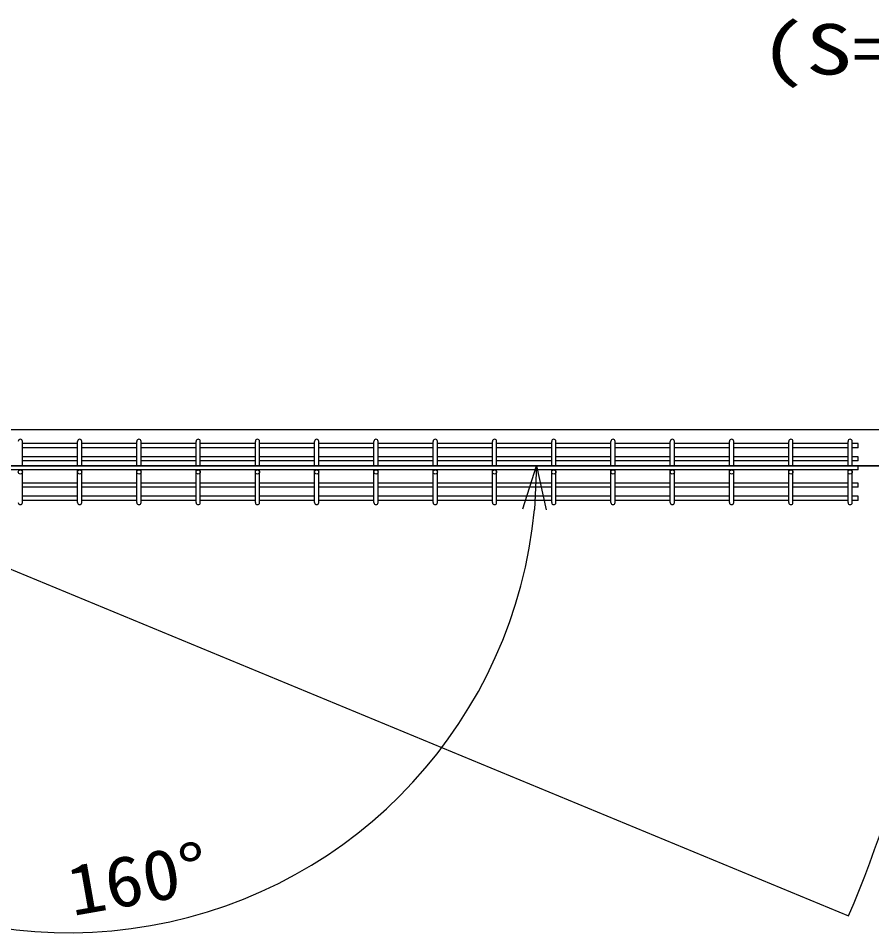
# Model space of a CAD drawing. Units: millimetres, scale not verified. Extents: x -6299 to 6301, y -4454 to 4456.
# Drawn here: x 873 to 1604, y 2670 to 3454 of the extents above; entities that cross this region are included whole.
import ezdxf
from ezdxf.enums import TextEntityAlignment as Align

# ---------------------------------------------------------------- set-up
doc = ezdxf.new("R2010")
doc.units = ezdxf.units.MM
doc.header["$LTSCALE"] = 20
doc.layers.add('0-0_D-TITLE', color=7, linetype='Continuous')
doc.layers.add('0-2_0', color=4, linetype='Continuous', lineweight=25)
doc.layers.add('0-E_LAYER05', color=4, linetype='Continuous', lineweight=25)
doc.styles.add('ＭＳ ゴシック', font='')
doc.styles.get('ＭＳ ゴシック').set_extended_font_data('MS Gothic')

# ---------------------------------------------------------------- blocks, each defined once
blk = doc.blocks.new('_Open30')
at = {"layer": '0-2_0', "color": 2}
blk.add_line((0, 0), (-20, 0), dxfattribs=at)
blk.add_lwpolyline([(-20, 5.36), (0, 0), (-20, -5.36)], dxfattribs=at)

msp = doc.modelspace()

# ---------------------------------------------------------------- linework, layer by layer
at = {"layer": '0-2_0', "color": 7}
for p, q in [((788.69, 3101.45), (1620.2, 3101.45)), ((788.69, 3070.45), (1620.2, 3070.45)), ((1620.2, 3070.45), (788.69, 3070.45)), ((730.49, 3037.65), (1583.81, 2684.87))]:
    msp.add_line(p, q, dxfattribs=at)
at = {"layer": '0-2_0', "color": 3}
msp.add_line((816.68, 3070.45), (1592.21, 3070.45), dxfattribs=at)
for centre in [(874.45, 3065.05), (925.21, 3065.05), (975.98, 3065.05), (1026.75, 3065.05), (1077.52, 3065.05), (1128.29, 3065.05), (1179.06, 3065.05), (1229.83, 3065.05), (1280.6, 3065.05), (1331.37, 3065.05), (1382.14, 3065.05), (1432.91, 3065.05), (1483.68, 3065.05), (1534.45, 3065.05), (1585.21, 3065.05)]:
    msp.add_circle(centre, 1.8, dxfattribs=at)
at = {"layer": '0-2_0', "color": 7}
msp.add_arc((734.49, 3053.25), 925.77, 336.5516, 0.66843, dxfattribs=at)
at = {"layer": '0-2_0', "color": 2}
msp.add_arc((916.51, 3070.45), 400.04, 205.37294, 354.62706, dxfattribs=at)
at = {"layer": '0-E_LAYER05', "color": 3}
for p, q in [((876.25, 3070.45), (876.25, 3091.25)), ((923.41, 3089.45), (876.25, 3089.45)), ((923.41, 3070.45), (923.41, 3091.25)), ((927.01, 3070.45), (927.01, 3091.25)), ((974.18, 3089.45), (927.01, 3089.45)), ((974.18, 3070.45), (974.18, 3091.25)), ((977.78, 3070.45), (977.78, 3091.25)), ((1024.95, 3089.45), (977.78, 3089.45)), ((1024.95, 3070.45), (1024.95, 3091.25)), ((1028.55, 3070.45), (1028.55, 3091.25)), ((1075.72, 3089.45), (1028.55, 3089.45)), ((1075.72, 3070.45), (1075.72, 3091.25)), ((1079.32, 3070.45), (1079.32, 3091.25)), ((1126.49, 3089.45), (1079.32, 3089.45)), ((1126.49, 3070.45), (1126.49, 3091.25)), ((1130.09, 3070.45), (1130.09, 3091.25)), ((1177.26, 3089.45), (1130.09, 3089.45)), ((1177.26, 3070.45), (1177.26, 3091.25)), ((1180.86, 3070.45), (1180.86, 3091.25)), ((1228.03, 3089.45), (1180.86, 3089.45)), ((1228.03, 3070.45), (1228.03, 3091.25)), ((1231.63, 3070.45), (1231.63, 3091.25)), ((1278.8, 3089.45), (1231.63, 3089.45)), ((1278.8, 3070.45), (1278.8, 3091.25)), ((1282.4, 3070.45), (1282.4, 3091.25)), ((1329.57, 3089.45), (1282.4, 3089.45)), ((1329.57, 3070.45), (1329.57, 3091.25)), ((1333.17, 3070.45), (1333.17, 3091.25)), ((1380.34, 3089.45), (1333.17, 3089.45)), ((1380.34, 3070.45), (1380.34, 3091.25)), ((1383.94, 3070.45), (1383.94, 3091.25)), ((1431.11, 3089.45), (1383.94, 3089.45)), ((1431.11, 3070.45), (1431.11, 3091.25)), ((1434.71, 3070.45), (1434.71, 3091.25)), ((1481.88, 3089.45), (1434.71, 3089.45)), ((1481.88, 3070.45), (1481.88, 3091.25)), ((1485.48, 3070.45), (1485.48, 3091.25)), ((1532.65, 3089.45), (1485.48, 3089.45)), ((1532.65, 3070.45), (1532.65, 3091.25)), ((1536.25, 3070.45), (1536.25, 3091.25)), ((1583.41, 3089.45), (1536.25, 3089.45)), ((1583.41, 3070.45), (1583.41, 3091.25)), ((1587.01, 3070.45), (1587.01, 3091.25)), ((1592.21, 3089.45), (1587.01, 3089.45)), ((1592.21, 3085.85), (1592.21, 3089.45)), ((923.41, 3085.85), (876.25, 3085.85)), ((923.41, 3078.15), (876.25, 3078.15)), ((974.18, 3085.85), (927.01, 3085.85)), ((974.18, 3078.15), (927.01, 3078.15)), ((1024.95, 3085.85), (977.78, 3085.85)), ((1024.95, 3078.15), (977.78, 3078.15)), ((1075.72, 3085.85), (1028.55, 3085.85)), ((1075.72, 3078.15), (1028.55, 3078.15)), ((1126.49, 3085.85), (1079.32, 3085.85)), ((1126.49, 3078.15), (1079.32, 3078.15)), ((1177.26, 3085.85), (1130.09, 3085.85)), ((1177.26, 3078.15), (1130.09, 3078.15)), ((1228.03, 3085.85), (1180.86, 3085.85)), ((1228.03, 3078.15), (1180.86, 3078.15)), ((1278.8, 3085.85), (1231.63, 3085.85)), ((1278.8, 3078.15), (1231.63, 3078.15)), ((1329.57, 3085.85), (1282.4, 3085.85)), ((1329.57, 3078.15), (1282.4, 3078.15)), ((1380.34, 3085.85), (1333.17, 3085.85)), ((1380.34, 3078.15), (1333.17, 3078.15)), ((1431.11, 3085.85), (1383.94, 3085.85)), ((1431.11, 3078.15), (1383.94, 3078.15)), ((1481.88, 3085.85), (1434.71, 3085.85)), ((1481.88, 3078.15), (1434.71, 3078.15)), ((1532.65, 3085.85), (1485.48, 3085.85)), ((1532.65, 3078.15), (1485.48, 3078.15)), ((1583.41, 3085.85), (1536.25, 3085.85)), ((1583.41, 3078.15), (1536.25, 3078.15)), ((1592.21, 3085.85), (1587.01, 3085.85)), ((1592.21, 3078.15), (1587.01, 3078.15)), ((1592.21, 3074.55), (1592.21, 3078.15)), ((923.41, 3074.55), (876.25, 3074.55)), ((974.18, 3074.55), (927.01, 3074.55)), ((1024.95, 3074.55), (977.78, 3074.55)), ((1075.72, 3074.55), (1028.55, 3074.55)), ((1126.49, 3074.55), (1079.32, 3074.55)), ((1177.26, 3074.55), (1130.09, 3074.55)), ((1228.03, 3074.55), (1180.86, 3074.55)), ((1278.8, 3074.55), (1231.63, 3074.55)), ((1329.57, 3074.55), (1282.4, 3074.55)), ((1380.34, 3074.55), (1333.17, 3074.55)), ((1431.11, 3074.55), (1383.94, 3074.55)), ((1481.88, 3074.55), (1434.71, 3074.55)), ((1532.65, 3074.55), (1485.48, 3074.55)), ((1583.41, 3074.55), (1536.25, 3074.55)), ((1592.21, 3074.55), (1587.01, 3074.55)), ((1592.21, 3066.85), (1592.21, 3070.45)), ((1592.21, 3066.85), (816.68, 3066.85)), ((876.25, 3038.85), (876.25, 3066.85)), ((923.41, 3038.85), (923.41, 3066.85)), ((927.01, 3038.85), (927.01, 3066.85)), ((974.18, 3038.85), (974.18, 3066.85)), ((977.78, 3038.85), (977.78, 3066.85)), ((1024.95, 3038.85), (1024.95, 3066.85)), ((1028.55, 3038.85), (1028.55, 3066.85)), ((1075.72, 3038.85), (1075.72, 3066.85)), ((1079.32, 3038.85), (1079.32, 3066.85)), ((1126.49, 3038.85), (1126.49, 3066.85)), ((1130.09, 3038.85), (1130.09, 3066.85)), ((1177.26, 3038.85), (1177.26, 3066.85)), ((1180.86, 3038.85), (1180.86, 3066.85)), ((1228.03, 3038.85), (1228.03, 3066.85)), ((1231.63, 3038.85), (1231.63, 3066.85)), ((1278.8, 3038.85), (1278.8, 3066.85)), ((1282.4, 3038.85), (1282.4, 3066.85)), ((1329.57, 3038.85), (1329.57, 3066.85)), ((1333.17, 3038.85), (1333.17, 3066.85)), ((1380.34, 3038.85), (1380.34, 3066.85)), ((1383.94, 3038.85), (1383.94, 3066.85)), ((1431.11, 3038.85), (1431.11, 3066.85)), ((1434.71, 3038.85), (1434.71, 3066.85)), ((1481.88, 3038.85), (1481.88, 3066.85)), ((1485.48, 3038.85), (1485.48, 3066.85)), ((1532.65, 3038.85), (1532.65, 3066.85)), ((1536.25, 3038.85), (1536.25, 3066.85)), ((1583.41, 3038.85), (1583.41, 3066.85)), ((1587.01, 3038.85), (1587.01, 3066.85)), ((923.41, 3055.55), (876.25, 3055.55)), ((974.18, 3055.55), (927.01, 3055.55)), ((1024.95, 3055.55), (977.78, 3055.55)), ((1075.72, 3055.55), (1028.55, 3055.55)), ((1126.49, 3055.55), (1079.32, 3055.55)), ((1177.26, 3055.55), (1130.09, 3055.55)), ((1228.03, 3055.55), (1180.86, 3055.55)), ((1278.8, 3055.55), (1231.63, 3055.55)), ((1329.57, 3055.55), (1282.4, 3055.55)), ((1380.34, 3055.55), (1333.17, 3055.55)), ((1431.11, 3055.55), (1383.94, 3055.55)), ((1481.88, 3055.55), (1434.71, 3055.55)), ((1532.65, 3055.55), (1485.48, 3055.55)), ((1583.41, 3055.55), (1536.25, 3055.55)), ((1592.21, 3055.55), (1587.01, 3055.55)), ((1592.21, 3051.95), (1592.21, 3055.55)), ((923.41, 3051.95), (876.25, 3051.95)), ((974.18, 3051.95), (927.01, 3051.95)), ((1024.95, 3051.95), (977.78, 3051.95)), ((1075.72, 3051.95), (1028.55, 3051.95)), ((1126.49, 3051.95), (1079.32, 3051.95)), ((1177.26, 3051.95), (1130.09, 3051.95)), ((1228.03, 3051.95), (1180.86, 3051.95)), ((1278.8, 3051.95), (1231.63, 3051.95)), ((1329.57, 3051.95), (1282.4, 3051.95)), ((1380.34, 3051.95), (1333.17, 3051.95)), ((1431.11, 3051.95), (1383.94, 3051.95)), ((1481.88, 3051.95), (1434.71, 3051.95)), ((1532.65, 3051.95), (1485.48, 3051.95)), ((1583.41, 3051.95), (1536.25, 3051.95)), ((1592.21, 3051.95), (1587.01, 3051.95)), ((923.41, 3044.25), (876.25, 3044.25)), ((923.41, 3040.65), (876.25, 3040.65)), ((974.18, 3044.25), (927.01, 3044.25)), ((974.18, 3040.65), (927.01, 3040.65)), ((1024.95, 3044.25), (977.78, 3044.25)), ((1024.95, 3040.65), (977.78, 3040.65)), ((1075.72, 3044.25), (1028.55, 3044.25)), ((1075.72, 3040.65), (1028.55, 3040.65)), ((1126.49, 3044.25), (1079.32, 3044.25)), ((1126.49, 3040.65), (1079.32, 3040.65)), ((1177.26, 3044.25), (1130.09, 3044.25)), ((1177.26, 3040.65), (1130.09, 3040.65)), ((1228.03, 3044.25), (1180.86, 3044.25)), ((1228.03, 3040.65), (1180.86, 3040.65)), ((1278.8, 3044.25), (1231.63, 3044.25)), ((1278.8, 3040.65), (1231.63, 3040.65)), ((1329.57, 3044.25), (1282.4, 3044.25)), ((1329.57, 3040.65), (1282.4, 3040.65)), ((1380.34, 3044.25), (1333.17, 3044.25)), ((1380.34, 3040.65), (1333.17, 3040.65)), ((1431.11, 3044.25), (1383.94, 3044.25)), ((1431.11, 3040.65), (1383.94, 3040.65)), ((1481.88, 3044.25), (1434.71, 3044.25)), ((1481.88, 3040.65), (1434.71, 3040.65)), ((1532.65, 3044.25), (1485.48, 3044.25)), ((1532.65, 3040.65), (1485.48, 3040.65)), ((1583.41, 3044.25), (1536.25, 3044.25)), ((1583.41, 3040.65), (1536.25, 3040.65)), ((1592.21, 3044.25), (1587.01, 3044.25)), ((1592.21, 3040.65), (1587.01, 3040.65)), ((1592.21, 3040.65), (1592.21, 3044.25))]:
    msp.add_line(p, q, dxfattribs=at)
for centre, start, end in [((874.45, 3091.25), 0, 180), ((925.21, 3091.25), 0, 180), ((975.98, 3091.25), 0, 180), ((1026.75, 3091.25), 0, 180), ((1077.52, 3091.25), 0, 180), ((1128.29, 3091.25), 0, 180), ((1179.06, 3091.25), 0, 180), ((1229.83, 3091.25), 0, 180), ((1280.6, 3091.25), 0, 180), ((1331.37, 3091.25), 0, 180), ((1382.14, 3091.25), 0, 180), ((1432.91, 3091.25), 0, 180), ((1483.68, 3091.25), 0, 180), ((1534.45, 3091.25), 0, 180), ((1585.21, 3091.25), 0, 180), ((874.45, 3038.85), 180, 0), ((925.21, 3038.85), 180, 0), ((975.98, 3038.85), 180, 0), ((1026.75, 3038.85), 180, 0), ((1077.52, 3038.85), 180, 0), ((1128.29, 3038.85), 180, 0), ((1179.06, 3038.85), 180, 0), ((1229.83, 3038.85), 180, 0), ((1280.6, 3038.85), 180, 0), ((1331.37, 3038.85), 180, 0), ((1382.14, 3038.85), 180, 0), ((1432.91, 3038.85), 180, 0), ((1483.68, 3038.85), 180, 0), ((1534.45, 3038.85), 180, 0), ((1585.21, 3038.85), 180, 0)]:
    msp.add_arc(centre, 1.8, start, end, dxfattribs=at)

# ---------------------------------------------------------------- block references
at = {"layer": '0-2_0', "xscale": 1.875, "yscale": 1.875, "rotation": 87.31353}
msp.add_blockref('_Open30', (1316.55, 3070.45), dxfattribs=at)

# ---------------------------------------------------------------- texts
at = {"layer": '0-0_D-TITLE', "style": 'ＭＳ ゴシック', "width": 1.35}
msp.add_text('(S=1/30)', height=43.3, dxfattribs=at).set_placement((1507.49, 3392.47), align=Align.BOTTOM_LEFT)
at = {"layer": '0-2_0', "color": 3, "style": 'ＭＳ ゴシック', "width": 1.1}
msp.add_text('160°', height=43.3, rotation=10, dxfattribs=at).set_placement((921.14, 2671.84), align=Align.BOTTOM_LEFT)

doc.saveas('drawing.dxf')
